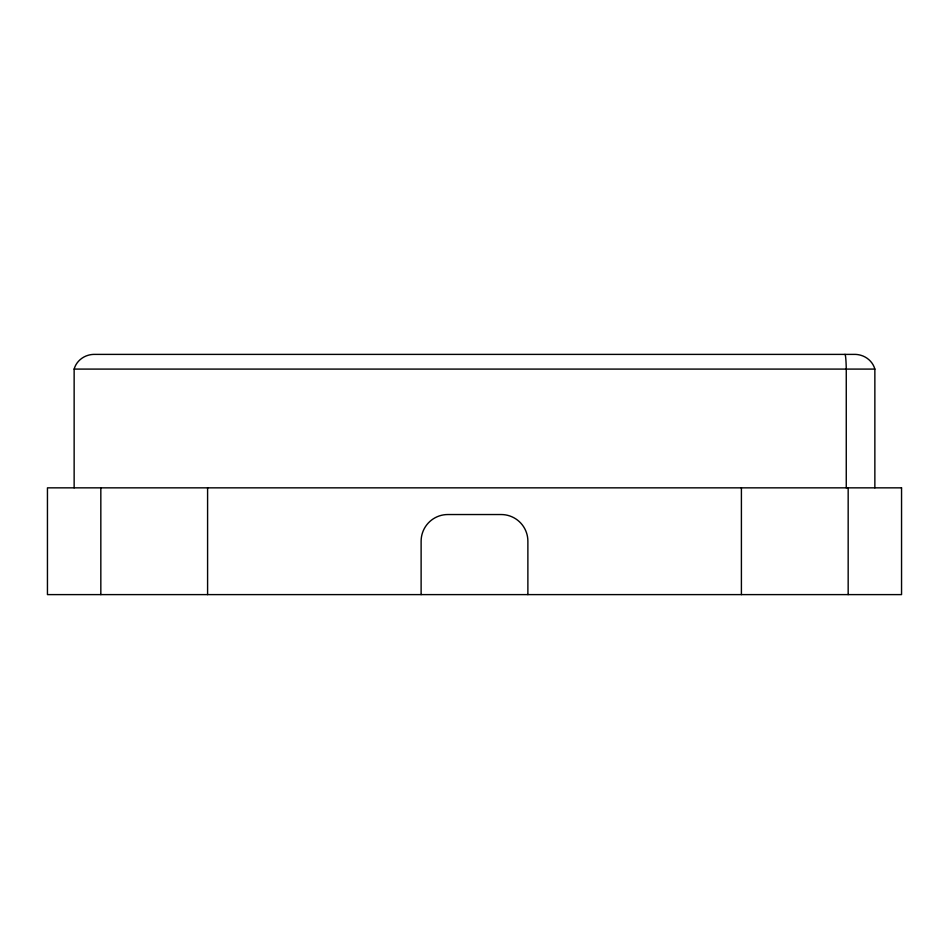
<?xml version="1.0" encoding="UTF-8"?>
<svg xmlns="http://www.w3.org/2000/svg" width="949" height="949" viewBox="0 0 949 949"><rect width="100%" height="100%" fill="white"/><g stroke="black" fill="none" stroke-linecap="round" stroke-linejoin="round"><path stroke-width="1.42" d="M74.141 487.845L74.141 369.09C75.932 362.423 81.543 357.168 88.115 355.282A22.337 22.302 -90 0 1 95.102 354.392L853.898 354.392A22.337 22.302 -90 0 1 860.885 355.282C867.457 357.168 873.068 362.423 874.859 369.09L874.859 487.845M74.141 369.09L874.859 369.09M848.169 487.845L848.169 594.608M846.259 487.845L846.259 369.09A19.514 1.364 -90 0 0 844.883 354.404M741.406 487.845L741.406 594.608M527.881 594.608L527.881 541.227A26.691 26.691 0 0 0 501.191 514.536L447.809 514.536A26.691 26.691 0 0 0 421.119 541.227L421.119 594.608M207.594 487.845L207.594 594.608M100.831 487.845L100.831 594.608M901.55 487.845L47.45 487.845L47.45 594.608L901.55 594.608L901.55 487.845"/></g></svg>
